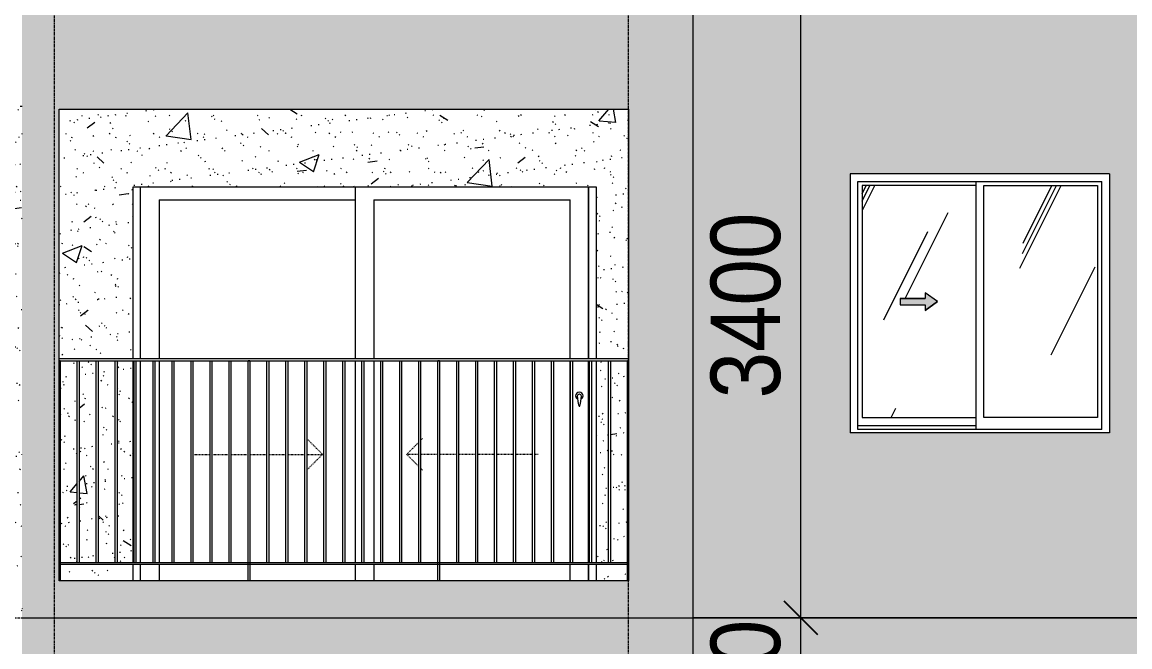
# Model space of a CAD drawing. Header units: millimetres. Extents: x 1240 to 198004, y -7796 to 35300.
# Drawn here: x 69762 to 75746, y 12244 to 15620 of the extents above; entities that cross this region are included whole.
import ezdxf

# ---------------------------------------------------------------- set-up
doc = ezdxf.new("R2010")
doc.units = ezdxf.units.MM
for name, pattern in [('1 NÉT CALL OUT', [6, 3, -3]), ('Centre', [31.75, 6.35, -4.7625, 15.875, -4.7625]), ('Dash', [6, 3, -3]), ('Grid Line', [22.225, 12.7, -3.175, 3.175, -3.175])]:
    doc.linetypes.add(name, pattern=pattern)
for name, color, linetype, lineweight in [('0-1', 7, 'Continuous', 5), ('A-ANNO-DIMS', 211, 'Continuous', 9), ('A-ANNO-DIMS-150', 211, 'Continuous', 9), ('A-DETL-GENF', 92, 'Continuous', 9), ('A-DETL-GENF-2', 92, '1 NÉT CALL OUT', 9), ('A-DOOR', 31, 'Continuous', 9), ('A-DOOR-FRAM', 31, 'Continuous', 9), ('A-DOOR-HDLN', 31, 'Dash', 18), ('A-FLOR-HRAL', 11, 'Continuous', 9), ('A-FLOR-LEVL-2', 51, 'Centre', 9), ('A-GLAZ', 151, 'Continuous', 9), ('A-GLAZ-3', 7, '1 NÉT CALL OUT', 9), ('A-WALL', 113, 'Continuous', 9), ('A-WALL-PATT-2', 9, 'Continuous', 9), ('A-WALL-PATT-3', 111, 'Continuous', 5), ('A-WALL-PATT-4', 111, 'Continuous', 9), ('I-WALL-1', 7, 'Continuous', 9), ('S-GRID-1', 1, 'Grid Line', 9)]:
    doc.layers.add(name, color=color, linetype=linetype, lineweight=lineweight)
doc.styles.add('UTM Avo', font='', dxfattribs={"width": 0.9, "height": 375})
doc.styles.get('UTM Avo').set_extended_font_data('UTM Avo')
doc.dimstyles.new('1_Dim_chi_tiet_2_5', dxfattribs={"dimscale": 304.8, "dimtxt": 374.737856, "dimasz": 0.590551, "dimexe": 0.492126, "dimexo": 0.0625, "dimgap": 0.049213, "dimtad": 1, "dimdec": 0, "dimrnd": 5, "dimzin": 0, "dimdsep": 46, "dimtxsty": 'UTM Avo', "dimblk1": 'OBLIQUE', "dimblk2": 'OBLIQUE', "dimsah": 1, "dimcen": 0.09, "dimdle": 0.492126, "dimazin": 0, "dimtfac": 1, "dimtdec": 4, "dimtix": 1, "dimtmove": 0, "dimatfit": 3, "dimfxl": 0.984252, "dimfxlon": 1, "dimtvp": 1, "dimtolj": 1, "dimtzin": 0, "dimarcsym": 2})
pattern_1 = [(50, (377.7, 0), (1093.104, -95.634), [114.3, -1257.3]), (355, (377.7, 0), (-211.457, 1146.341), [91.44, -1005.84]), (100.451, (468.8, -8), (881.656, 1050.7), [97.14, -1068.54]), (46.184, (377.7, 304.8), (1626.475, -252.257), [171.45, -1885.95]), (96.636, (513.3, 283.8), (1424.416, 1484.565), [145.71, -1602.81]), (351.184, (377.7, 304.8), (1424.43, 1484.55), [137.16, -1508.76]), (21, (530.1, 228.6), (909.686, -613.591), [114.3, -1257.3]), (326, (530.1, 228.6), (370.812, 1105.129), [91.44, -1005.84]), (71.451, (606, 177.5), (1280.503, 491.528), [97.14, -1068.54]), (37.5, (377.74, 0), (18.5313, 507.3303), [50.292, -943.356, 50.292, -970.788, -1009.65]), (37.5, (377.74, 0), (18.5313, 507.3303), [-2014.728, 50.292, -959.358]), (7.5, (377.74, 0), (400.9178, 601.0836), [50.292, -531.876, 50.292, -920.496, -384.81]), (7.5, (377.74, 0), (400.9178, 601.0836), [-1552.956, 50.292, -334.518]), (327.5, (37.9, 0), (813.5452, -34.3737), [50.292, -330.708, 50.292, -1138.428, -1577.34]), (327.5, (37.9, 0), (813.5452, -34.3737), [-1569.72, 50.292, -1527.048]), (317.5, (-114.5, 0), (888.7755, 152.56), [50.292, -445.008, 50.292, -739.14, -1120.14]), (317.5, (-114.5, 0), (888.7755, 152.56), [-1284.732, 50.292, -1069.848])]
pattern_2 = [(37.5, (377.74, 0), (-4.79953, 146.8239), [5.029, -110.795, 5.029, -124.511, -123.825]), (37.5, (377.74, 0), (-4.79953, 146.8239), [-245.364, 5.029, -118.796]), (7.5, (377.74, 0), (134.85743, 215.0472), [5.029, -57.455, 5.029, -99.365, -40.005]), (7.5, (377.74, 0), (134.85743, 215.0472), [-166.878, 5.029, -34.976]), (327.5, (284.02, 0), (237.29776, 0.4316), [5.029, -33.071, 5.029, -132.131, -179.07]), (327.5, (284.02, 0), (237.29776, 0.4316), [-175.26, 5.029, -174.041]), (317.5, (284.02, 0), (229.06706, 66.8792), [5.029, -14.021, 5.029, -84.887, -102.87]), (317.5, (284.02, 0), (229.06706, 66.8792), [-108.966, 5.029, -97.841])]
pattern_3 = [(63.435, (2168, 104.33), (-0.0014, 1524.001), [532.463, -2875.304]), (63.435, (644, 104.33), (-0.0014, 1524.001), [532.463, -2875.304]), (63.435, (2897.55, 398.8), (-0.0014, 1524.001), [532.463, -2875.304]), (63.435, (1373.55, 398.8), (-0.0014, 1524.001), [532.463, -2875.304]), (63.435, (2787.1, 294.83), (-0.0014, 1524.001), [532.463, -2875.304]), (63.435, (1263.1, 294.83), (-0.0014, 1524.001), [532.463, -2875.304]), (63.435, (2674.6, 890.1), (-0.0014, 1524.001), [258.802, -3148.965]), (63.435, (1150.6, 890.1), (-0.0014, 1524.001), [258.802, -3148.965]), (63.435, (2600.96, 797.95), (-0.0014, 1524.001), [532.463, -2875.304]), (63.435, (1076.96, 797.95), (-0.0014, 1524.001), [532.463, -2875.304]), (63.435, (2613.95, 864.1), (-0.0014, 1524.001), [532.463, -2875.304]), (63.435, (1089.95, 864.1), (-0.0014, 1524.001), [532.463, -2875.304]), (63.435, (1999.1, 573.94), (-0.0014, 1524.001), [532.463, -2875.304]), (63.435, (475.1, 573.94), (-0.0014, 1524.001), [532.463, -2875.304]), (63.435, (2012.1, 651.9), (-0.0014, 1524.001), [532.463, -2875.304]), (63.435, (488.1, 651.9), (-0.0014, 1524.001), [532.463, -2875.304]), (63.435, (2015.6, 708.1), (-0.0014, 1524.001), [532.463, -2875.304]), (63.435, (491.6, 708.1), (-0.0014, 1524.001), [532.463, -2875.304])]

# ---------------------------------------------------------------- blocks, each defined once
blk = doc.blocks.new('NCV_TKTC_TANG 3 - 4_rvt-1-TKCS_MẶT ĐỨNG NỘI KHU 1')
at = {"layer": 'A-WALL-PATT-2'}
h = blk.add_hatch(dxfattribs=at)
h.set_pattern_fill('FP_5', color=256, style=0, pattern_type=2)
h.set_pattern_definition(pattern_1)
h.paths.add_polyline_path([(69761.9, 12350), (69761.9, 12550), (69759, 12550), (69759, 12690), (68646.9, 12690), (68646.9, 12594), (69751.9, 12594), (69751.9, 12350)])
h.paths.add_polyline_path([(69309, 12700), (69309, 13315), (69206.5, 13315), (69206.5, 12700)])
h.paths.add_polyline_path([(69196.5, 12700), (69196.5, 13315), (69094, 13315), (69094, 12700)])
h.paths.add_polyline_path([(69084, 12700), (69084, 13315), (68981.5, 13315), (68981.5, 12700)])
h.paths.add_polyline_path([(69319, 12700), (69421.5, 12700), (69421.5, 13315), (69319, 13315), (69319, 12799.7)])
h.paths.add_polyline_path([(69663.4, 12700), (69759, 12700), (69759, 13790), (69656.5, 13790), (69656.5, 12700)])
h.paths.add_polyline_path([(68971.5, 12700), (68971.5, 13315), (68869, 13315), (68869, 12700)])
h.paths.add_polyline_path([(68859, 12700), (68859, 13315), (68756.5, 13315), (68756.5, 12700)])
h.paths.add_polyline_path([(68746.5, 12700), (68746.5, 13315), (68737, 13315), (68737, 13790), (68646.9, 13790), (68646.9, 12700)])
h.paths.add_polyline_path([(69431.5, 12700), (69534, 12700), (69534, 13315), (69431.5, 13315), (69431.5, 12700.1)])
h.paths.add_polyline_path([(69646.5, 12700), (69646.5, 13790), (69637, 13790), (69637, 13315), (69544, 13315), (69544, 12700)])
h.paths.add_polyline_path([(68634.9, 13790), (68636.9, 13790), (68636.9, 15150), (68634.9, 15150), (68634.9, 13800.9)])
h.paths.add_polyline_path([(69677.3, 13800), (69761.9, 13800.9), (69761.9, 15530), (69751.9, 15530), (69751.9, 15150), (68646.9, 15150), (68646.9, 13800), (68737, 13800.9), (68737, 14715), (69637, 14715), (69637, 13800), (69663.4, 13800)])
h = blk.add_hatch(dxfattribs=at)
h.set_pattern_fill('FP_4', color=256, style=0, pattern_type=2)
h.set_pattern_definition(pattern_2)
h.paths.add_polyline_path([(69761.9, 12350), (69761.9, 12550), (69759, 12550), (69759, 12690), (68646.9, 12690), (68646.9, 12594), (69751.9, 12594), (69751.9, 12350)])
h.paths.add_polyline_path([(69309, 12700), (69309, 13315), (69206.5, 13315), (69206.5, 12700)])
h.paths.add_polyline_path([(69196.5, 12700), (69196.5, 13315), (69094, 13315), (69094, 12700)])
h.paths.add_polyline_path([(69084, 12700), (69084, 13315), (68981.5, 13315), (68981.5, 12700)])
h.paths.add_polyline_path([(69319, 12700), (69421.5, 12700), (69421.5, 13315), (69319, 13315), (69319, 12799.7)])
h.paths.add_polyline_path([(69663.4, 12700), (69759, 12700), (69759, 13790), (69656.5, 13790), (69656.5, 12700)])
h.paths.add_polyline_path([(68971.5, 12700), (68971.5, 13315), (68869, 13315), (68869, 12700)])
h.paths.add_polyline_path([(68859, 12700), (68859, 13315), (68756.5, 13315), (68756.5, 12700)])
h.paths.add_polyline_path([(68746.5, 12700), (68746.5, 13315), (68737, 13315), (68737, 13790), (68646.9, 13790), (68646.9, 12700)])
h.paths.add_polyline_path([(69431.5, 12700), (69534, 12700), (69534, 13315), (69431.5, 13315), (69431.5, 12700.1)])
h.paths.add_polyline_path([(69646.5, 12700), (69646.5, 13790), (69637, 13790), (69637, 13315), (69544, 13315), (69544, 12700)])
h.paths.add_polyline_path([(68634.9, 13790), (68636.9, 13790), (68636.9, 15150), (68634.9, 15150), (68634.9, 13800.9)])
h.paths.add_polyline_path([(69677.3, 13800), (69761.9, 13800.9), (69761.9, 15530), (69751.9, 15530), (69751.9, 15150), (68646.9, 15150), (68646.9, 13800), (68737, 13800.9), (68737, 14715), (69637, 14715), (69637, 13800), (69663.4, 13800)])
h = blk.add_hatch(dxfattribs=at)
h.set_pattern_fill('FP_5', color=256, style=0, pattern_type=2)
h.set_pattern_definition(pattern_1)
h.paths.add_polyline_path([(69997.6, 12600), (70362.4, 12600), (70362.4, 12690), (69966.9, 12690), (69966.9, 12600), (69988.3, 12600)])
h.paths.add_polyline_path([(72892.6, 12600), (73031.9, 12600), (73031.9, 12690), (72862.4, 12690), (72862.4, 12600)])
h.paths.add_polyline_path([(70005.8, 12700), (70059.4, 12700), (70059.4, 13790), (69966.9, 13790), (69966.9, 12700)])
h.paths.add_polyline_path([(70264.4, 12700), (70264.4, 13790), (70171.9, 13790), (70171.9, 12700)])
h.paths.add_polyline_path([(72892.6, 12700), (72929.4, 12700), (72929.4, 13790), (72862.4, 13790), (72862.4, 12700)])
h.paths.add_polyline_path([(70309.3, 12700), (70362.4, 12700), (70362.4, 13790), (70274.4, 13790), (70274.4, 12700)])
h.paths.add_polyline_path([(70161.9, 12700), (70161.9, 13790), (70069.4, 13790), (70069.4, 12700)])
h.paths.add_polyline_path([(72939.4, 12700), (73031.9, 12700), (73031.9, 13790), (72939.4, 13790)])
h.paths.add_polyline_path([(70362.4, 13800), (70362.4, 14730), (72862.4, 14730), (72862.4, 13800), (73036.9, 13800.9), (73036.9, 15150), (69961.9, 15149.5), (69961.9, 13800), (70309.3, 13800)])
h = blk.add_hatch(dxfattribs=at)
h.set_pattern_fill('FP_4', color=256, style=0, pattern_type=2)
h.set_pattern_definition(pattern_2)
h.paths.add_polyline_path([(69997.6, 12600), (70362.4, 12600), (70362.4, 12690), (69966.9, 12690), (69966.9, 12600), (69988.3, 12600)])
h.paths.add_polyline_path([(72892.6, 12600), (73031.9, 12600), (73031.9, 12690), (72862.4, 12690), (72862.4, 12600)])
h.paths.add_polyline_path([(70005.8, 12700), (70059.4, 12700), (70059.4, 13790), (69966.9, 13790), (69966.9, 12700)])
h.paths.add_polyline_path([(70264.4, 12700), (70264.4, 13790), (70171.9, 13790), (70171.9, 12700)])
h.paths.add_polyline_path([(72892.6, 12700), (72929.4, 12700), (72929.4, 13790), (72862.4, 13790), (72862.4, 12700)])
h.paths.add_polyline_path([(70309.3, 12700), (70362.4, 12700), (70362.4, 13790), (70274.4, 13790), (70274.4, 12700)])
h.paths.add_polyline_path([(70161.9, 12700), (70161.9, 13790), (70069.4, 13790), (70069.4, 12700)])
h.paths.add_polyline_path([(72939.4, 12700), (73031.9, 12700), (73031.9, 13790), (72939.4, 13790)])
h.paths.add_polyline_path([(70362.4, 13800), (70362.4, 14730), (72862.4, 14730), (72862.4, 13800), (73036.9, 13800.9), (73036.9, 15150), (69961.9, 15149.5), (69961.9, 13800), (70309.3, 13800)])
at = {"layer": 'I-WALL-1'}
for p, q in [((70362.4, 13800.9), (70362.4, 14730)), ((70362.4, 14730), (72862.4, 14730)), ((72862.4, 14730), (72862.4, 13800.9)), ((70362.4, 12700), (70362.4, 13790)), ((72862.4, 13790), (72862.4, 12700)), ((70362.4, 12600), (70362.4, 12690)), ((72862.4, 12690), (72862.4, 12600))]:
    blk.add_line(p, q, dxfattribs=at)
blk = doc.blocks.new('1_FAMILY RVT - W01-WxH 1400x1400xmm-V201-TKCS_MẶT ĐỨNG NỘI KHU 1')
at = {"layer": 'A-DETL-GENF-2'}
blk.add_hatch(color=256, dxfattribs=at).paths.add_polyline_path([(74639.8, 14062.1), (74707.5, 14109.5), (74639.8, 14157), (74639.8, 14126.5), (74504.3, 14126.5), (74504.3, 14092.6), (74639.8, 14092.6)])
at = {"layer": 'A-GLAZ'}
h = blk.add_hatch(dxfattribs=at)
h.set_pattern_fill('FP_2', color=256, style=0, pattern_type=2)
h.set_pattern_definition(pattern_3)
h.paths.add_polyline_path([(74913.1, 13482.6), (74913.1, 14736.5), (74298.8, 14736.5), (74298.8, 13482.6), (74830.1, 13482.6)])
h.paths.add_polyline_path([(74639.8, 14062.1), (74639.8, 14092.6), (74504.3, 14092.6), (74504.3, 14126.5), (74639.8, 14126.5), (74639.8, 14157), (74707.5, 14109.5), (74683.4, 14092.6)])
h = blk.add_hatch(dxfattribs=at)
h.set_pattern_fill('FP_2', color=256, style=0, pattern_type=2)
h.set_pattern_definition(pattern_3)
h.paths.add_polyline_path([(75571.8, 13482.6), (75571.8, 14736.5), (74957.5, 14736.5), (74957.5, 13482.6)])
at = {"layer": 'A-DETL-GENF'}
for p, q in [((74504.3, 14126.5), (74504.3, 14092.6)), ((74504.3, 14126.5), (74639.8, 14126.5)), ((74639.8, 14126.5), (74504.3, 14126.5)), ((74504.3, 14126.5), (74504.3, 14092.6)), ((74639.8, 14157), (74639.8, 14126.5)), ((74707.5, 14109.5), (74639.8, 14157)), ((74707.5, 14109.5), (74639.8, 14157)), ((74639.8, 14157), (74639.8, 14126.5)), ((74504.3, 14092.6), (74639.8, 14092.6)), ((74504.3, 14092.6), (74639.8, 14092.6)), ((74707.5, 14109.5), (74639.8, 14062.1)), ((74639.8, 14062.1), (74707.5, 14109.5)), ((74639.8, 14092.6), (74639.8, 14062.1)), ((74639.8, 14092.6), (74639.8, 14062.1))]:
    blk.add_line(p, q, dxfattribs=at)
at = {"layer": 'A-GLAZ'}
for p, q in [((75635.3, 14800), (74235.3, 14800)), ((74235.3, 14800), (74235.3, 13400)), ((75635.3, 14800), (75635.3, 13400)), ((74276.2, 14759.1), (75594.4, 14759.1)), ((74276.2, 13419), (74276.2, 14759.1)), ((74298.8, 14736.5), (74298.8, 13482.6)), ((74913.1, 14736.5), (74298.8, 14736.5)), ((74913.1, 14759.1), (74913.1, 13419)), ((74957.5, 13482.6), (74957.5, 14736.5)), ((74957.5, 14736.5), (75571.8, 14736.5)), ((75571.8, 14736.5), (75571.8, 13482.6)), ((75594.4, 13419), (75594.4, 14759.1)), ((74298.8, 13482.6), (74913.1, 13482.6)), ((75571.8, 13482.6), (74957.5, 13482.6)), ((74913.1, 13438.1), (74276.2, 13438.1)), ((74913.1, 13438.1), (74276.2, 13438.1)), ((75594.4, 13419), (74276.2, 13419)), ((75635.3, 13400), (74235.3, 13400))]:
    blk.add_line(p, q, dxfattribs=at)
blk = doc.blocks.new('Railing - 10mm-1251313-TKCS_MẶT ĐỨNG NỘI KHU 1')
at = {"layer": 'A-FLOR-HRAL'}
for p, q in [((61811, 5900), (61811, 6990)), ((61821, 6990), (61821, 5900))]:
    blk.add_line(p, q, dxfattribs=at)
blk = doc.blocks.new('Railing - 50 x 10mm-1251315-TKCS_MẶT ĐỨNG NỘI KHU 1')
at = {"layer": 'A-FLOR-HRAL'}
for p, q in [((62758.1, 6990), (62748.1, 6990)), ((62748.1, 5800), (62748.1, 6990)), ((62758.1, 6990), (62758.1, 5800))]:
    blk.add_line(p, q, dxfattribs=at)
blk = doc.blocks.new('Railing - 50 x 10mm-V74-TKCS_MẶT ĐỨNG NỘI KHU 1')
at = {"layer": 'A-FLOR-HRAL'}
for q in [(69961.8, 3590), (69966.9, 2400)]:
    blk.add_line((69966.9, 3590), q, dxfattribs=at)
blk = doc.blocks.new('Railing - 50 x 10mm-V166-TKCS_MẶT ĐỨNG NỘI KHU 1')
at = {"layer": 'A-FLOR-HRAL'}
for p in [(73036.9, 6990), (73031.9, 5799.7)]:
    blk.add_line(p, (73031.9, 6990), dxfattribs=at)
blk = doc.blocks.new('Railing - Railing-4537103-TKCS_MẶT ĐỨNG NỘI KHU 1')
at = {"layer": 'A-FLOR-HRAL'}
for p, q in [((69961.9, 12690), (69961.9, 12700)), ((69961.9, 12700), (73036.9, 12700)), ((69961.9, 12690), (73036.9, 12690))]:
    blk.add_line(p, q, dxfattribs=at)
for name, p in [('Railing - 50 x 10mm-V74-TKCS_MẶT ĐỨNG NỘI KHU 1', (0, 10200)), ('Railing - 10mm-1251313-TKCS_MẶT ĐỨNG NỘI KHU 1', (8248.4, 6800)), ('Railing - 10mm-1251313-TKCS_MẶT ĐỨNG NỘI KHU 1', (8350.9, 6800)), ('Railing - 10mm-1251313-TKCS_MẶT ĐỨNG NỘI KHU 1', (8453.4, 6800)), ('Railing - 10mm-1251313-TKCS_MẶT ĐỨNG NỘI KHU 1', (8555.9, 6800)), ('Railing - 10mm-1251313-TKCS_MẶT ĐỨNG NỘI KHU 1', (8658.4, 6800)), ('Railing - 10mm-1251313-TKCS_MẶT ĐỨNG NỘI KHU 1', (8760.9, 6800)), ('Railing - 10mm-1251313-TKCS_MẶT ĐỨNG NỘI KHU 1', (8863.4, 6800)), ('Railing - 10mm-1251313-TKCS_MẶT ĐỨNG NỘI KHU 1', (8965.9, 6800)), ('Railing - 10mm-1251313-TKCS_MẶT ĐỨNG NỘI KHU 1', (9068.4, 6800)), ('Railing - 50 x 10mm-1251315-TKCS_MẶT ĐỨNG NỘI KHU 1', (8233.9, 6800)), ('Railing - 10mm-1251313-TKCS_MẶT ĐỨNG NỘI KHU 1', (9273.4, 6800)), ('Railing - 10mm-1251313-TKCS_MẶT ĐỨNG NỘI KHU 1', (9375.9, 6800)), ('Railing - 10mm-1251313-TKCS_MẶT ĐỨNG NỘI KHU 1', (9478.4, 6800)), ('Railing - 10mm-1251313-TKCS_MẶT ĐỨNG NỘI KHU 1', (9580.9, 6800)), ('Railing - 10mm-1251313-TKCS_MẶT ĐỨNG NỘI KHU 1', (9683.4, 6800)), ('Railing - 10mm-1251313-TKCS_MẶT ĐỨNG NỘI KHU 1', (9785.9, 6800)), ('Railing - 10mm-1251313-TKCS_MẶT ĐỨNG NỘI KHU 1', (9888.4, 6800)), ('Railing - 10mm-1251313-TKCS_MẶT ĐỨNG NỘI KHU 1', (9990.9, 6800)), ('Railing - 10mm-1251313-TKCS_MẶT ĐỨNG NỘI KHU 1', (10093.4, 6800)), ('Railing - 50 x 10mm-1251315-TKCS_MẶT ĐỨNG NỘI KHU 1', (9258.8, 6800)), ('Railing - 10mm-1251313-TKCS_MẶT ĐỨNG NỘI KHU 1', (10298.4, 6800)), ('Railing - 10mm-1251313-TKCS_MẶT ĐỨNG NỘI KHU 1', (10400.9, 6800)), ('Railing - 10mm-1251313-TKCS_MẶT ĐỨNG NỘI KHU 1', (10503.3, 6800)), ('Railing - 10mm-1251313-TKCS_MẶT ĐỨNG NỘI KHU 1', (10605.8, 6800)), ('Railing - 10mm-1251313-TKCS_MẶT ĐỨNG NỘI KHU 1', (10708.3, 6800)), ('Railing - 10mm-1251313-TKCS_MẶT ĐỨNG NỘI KHU 1', (10810.8, 6800)), ('Railing - 10mm-1251313-TKCS_MẶT ĐỨNG NỘI KHU 1', (10913.3, 6800)), ('Railing - 10mm-1251313-TKCS_MẶT ĐỨNG NỘI KHU 1', (11015.8, 6800)), ('Railing - 10mm-1251313-TKCS_MẶT ĐỨNG NỘI KHU 1', (11118.3, 6800)), ('Railing - 50 x 10mm-V166-TKCS_MẶT ĐỨNG NỘI KHU 1', (0, 6800))]:
    blk.add_blockref(name, p)
blk = doc.blocks.new('Top Rail Type - Top Rail_Internal_-4537104-TKCS_MẶT ĐỨNG NỘI KHU 1')
at = {"layer": 'A-FLOR-HRAL'}
for p, q in [((69961.9, 13790), (69961.9, 13800)), ((73036.9, 13800), (69961.9, 13800)), ((69961.9, 13790), (73036.9, 13790))]:
    blk.add_line(p, q, dxfattribs=at)
blk = doc.blocks.new('DEG_02-DEG_03 - DEG_02-2500x2400mm-CỬA ĐI 02 CÁNH TRƯỢT-V214-TKCS_MẶT ĐỨNG NỘI KHU 1')
at = {"layer": 'A-DOOR'}
for p, q in [((71561.9, 13800.9), (71561.9, 14730)), ((72821.9, 14730), (72821.9, 13800.9)), ((70501.9, 14660), (70501.9, 13800.9)), ((70501.9, 14660), (71561.9, 14660)), ((71661.9, 14660), (71661.9, 13800.9)), ((71661.9, 14660), (72721.9, 14660)), ((72721.9, 13800.9), (72721.9, 14660)), ((70501.9, 13790), (70501.9, 12700)), ((71561.9, 12700), (71561.9, 13790)), ((71661.9, 13790), (71661.9, 12700)), ((72721.9, 12700), (72721.9, 13790)), ((72821.9, 13790), (72821.9, 12700)), ((70501.9, 12690), (70501.9, 12600)), ((71561.9, 12600), (71561.9, 12690)), ((71661.9, 12690), (71661.9, 12600)), ((72721.9, 12600), (72721.9, 12690)), ((72821.9, 12690), (72821.9, 12600))]:
    blk.add_line(p, q, dxfattribs=at)
at = {"layer": 'A-DOOR', "flags": 128}
blk.add_lwpolyline([(72773.4, 13608.7), (72773.4, 13608.7), (72773.4, 13608.7), (72773.4, 13608.7), (72773.4, 13608.7), (72773.3, 13608.7), (72773.3, 13608.7), (72773.3, 13608.7), (72773.3, 13608.7), (72773.3, 13608.7), (72773.2, 13608.7), (72773.2, 13608.7), (72773.2, 13608.7), (72773.2, 13608.7), (72773.1, 13608.7), (72773.1, 13608.7), (72773.1, 13608.7), (72773, 13608.7), (72773, 13608.7), (72772.9, 13608.7), (72772.9, 13608.7), (72772.8, 13608.7), (72772.8, 13608.7), (72772.7, 13608.7), (72772.7, 13608.7), (72772.6, 13608.7), (72772.6, 13608.7), (72772.5, 13608.7), (72772.5, 13608.7), (72772.4, 13608.7), (72772.4, 13608.7), (72772.3, 13608.7), (72772.3, 13608.7), (72772.2, 13608.7), (72772.1, 13608.7), (72772.1, 13608.7), (72772, 13608.7), (72772, 13608.7), (72771.9, 13608.7), (72771.8, 13608.7), (72771.8, 13608.7), (72771.7, 13608.7), (72771.7, 13608.7), (72771.6, 13608.7), (72771.5, 13608.7), (72771.5, 13608.7), (72771.4, 13608.7), (72771.4, 13608.7), (72771.3, 13608.7), (72771.3, 13608.7), (72771.2, 13608.7), (72771.2, 13608.7), (72771.1, 13608.7), (72771.1, 13608.7), (72771, 13608.7), (72771, 13608.7), (72770.9, 13608.7), (72770.9, 13608.7), (72770.8, 13608.7), (72770.8, 13608.7), (72770.7, 13608.7), (72770.7, 13608.7), (72770.7, 13608.7), (72770.6, 13608.7), (72770.6, 13608.7), (72770.6, 13608.7), (72770.5, 13608.7), (72770.5, 13608.7), (72770.5, 13608.7), (72770.5, 13608.7), (72770.5, 13608.7), (72770.4, 13608.7), (72770.4, 13608.7), (72770.4, 13608.7), (72770.4, 13608.7), (72770.4, 13608.7), (72770.4, 13608.7)], dxfattribs=at)
at = {"layer": 'A-DOOR'}
for centre, radius, start, end in [((72771.9, 13600), 20, 0, 180), ((72771.9, 13600), 20, 180, 240), ((72770.4, 13599.2), 9.45, 90, 180), ((72925.7, 13599.2), 164.8, 180, 199.13397), ((72773.4, 13599.2), 9.45, 0, 90), ((72618.1, 13599.2), 164.8, 340.86603, 0), ((72771.9, 13600), 20, 300, 0), ((72772.3, 13546), 2.34, 199.13397, 261.03098), ((72771.5, 13546), 2.34, 278.96902, 340.86603)]:
    blk.add_arc(centre, radius, start, end, dxfattribs=at)
at = {"layer": 'A-DOOR-FRAM'}
for p, q in [((70401.9, 13800.9), (70401.9, 14730)), ((72821.9, 13800.9), (72821.9, 14730)), ((72861.9, 14730), (72861.9, 13800.9)), ((70401.9, 12700), (70401.9, 13790)), ((72821.9, 12700), (72821.9, 13790)), ((72861.9, 13790), (72861.9, 12700)), ((70401.9, 12600), (70401.9, 12690)), ((72821.9, 12600), (72821.9, 12690)), ((72861.9, 12690), (72861.9, 12600))]:
    blk.add_line(p, q, dxfattribs=at)
at = {"layer": 'A-DOOR-HDLN'}
for p, q in [((71384.6, 13284.2), (71299.8, 13369.1)), ((71839.1, 13284.2), (71904.4, 13349.5)), ((71914.4, 13359.5), (71924, 13369.1)), ((70684.4, 13284.2), (70776.9, 13284.2)), ((70786.9, 13284.2), (70879.4, 13284.2)), ((70889.4, 13284.2), (70981.9, 13284.2)), ((70991.9, 13284.2), (71084.4, 13284.2)), ((71094.4, 13284.2), (71186.9, 13284.2)), ((71196.9, 13284.2), (71289.4, 13284.2)), ((71299.4, 13284.2), (71384.6, 13284.2)), ((71384.6, 13284.2), (71299.8, 13199.4)), ((71839.1, 13284.2), (71904.4, 13219)), ((71904.4, 13284.2), (71839.1, 13284.2)), ((72006.9, 13284.2), (71914.4, 13284.2)), ((72109.4, 13284.2), (72016.9, 13284.2)), ((72211.9, 13284.2), (72119.4, 13284.2)), ((72314.4, 13284.2), (72221.9, 13284.2)), ((72416.9, 13284.2), (72324.4, 13284.2)), ((72519.4, 13284.2), (72426.9, 13284.2)), ((72549.1, 13284.2), (72529.4, 13284.2)), ((71914.4, 13209), (71924, 13199.4))]:
    blk.add_line(p, q, dxfattribs=at)
blk = doc.blocks.new('DIMBLOCK45-TKCS_MẶT ĐỨNG NỘI KHU 1')
at = {"layer": 'A-ANNO-DIMS-150', "lineweight": 25}
for p, q in [((73968.4, 12400), (73878.4, 12490)), ((73968.4, 12400), (74058.4, 12310)), ((73968.4, 11400), (73878.4, 11490)), ((73968.4, 11400), (74058.4, 11310))]:
    blk.add_line(p, q, dxfattribs=at)
at = {"layer": 'A-ANNO-DIMS-150'}
for p, q in [((73668.4, 12400), (74118.4, 12400)), ((73968.4, 12400), (73668.4, 12400)), ((73968.4, 11400), (73968.4, 12400)), ((74268.4, 11400), (73818.4, 11400)), ((73968.4, 11400), (74268.4, 11400))]:
    blk.add_line(p, q, dxfattribs=at)
at = {"layer": 'A-ANNO-DIMS-150', "color": 0, "insert": (73481.2, 11386.5), "char_height": 375, "width": 1232.471, "attachment_point": 1, "rotation": 90, "line_spacing_factor": 1.110334, "style": 'UTM Avo'}
blk.add_mtext('1000', dxfattribs=at)
blk = doc.blocks.new('_Oblique')
at = {"color": 0, "linetype": 'ByBlock', "lineweight": -2}
blk.add_line((-0.5, -0.5), (0.5, 0.5), dxfattribs=at)
blk = doc.blocks.new('DIMBLOCK46-TKCS_MẶT ĐỨNG NỘI KHU 1')
at = {"layer": 'A-ANNO-DIMS-150', "lineweight": 25}
for p, q in [((73968.4, 15800), (73878.4, 15890)), ((73968.4, 15800), (74058.4, 15710)), ((73968.4, 12400), (73878.4, 12490)), ((73968.4, 12400), (74058.4, 12310))]:
    blk.add_line(p, q, dxfattribs=at)
at = {"layer": 'A-ANNO-DIMS-150'}
for p, q in [((73668.4, 15800), (74118.4, 15800)), ((73968.4, 15800), (73668.4, 15800)), ((73968.4, 12400), (73968.4, 15800)), ((73668.4, 12400), (74118.4, 12400)), ((73968.4, 12400), (73668.4, 12400))]:
    blk.add_line(p, q, dxfattribs=at)
at = {"layer": 'A-ANNO-DIMS-150', "color": 0, "insert": (73481.2, 13586.5), "char_height": 375, "width": 1232.471, "attachment_point": 1, "rotation": 90, "line_spacing_factor": 1.110334, "style": 'UTM Avo'}
blk.add_mtext('3400', dxfattribs=at)

msp = doc.modelspace()

# ---------------------------------------------------------------- hatches: boundary and pattern name
at = {"layer": 'A-WALL-PATT-3'}
h = msp.add_hatch(color=256, dxfattribs=at)
h.paths.add_polyline_path([(69761.9, 12400), (73386.9, 12400), (73386.9, 15800), (69761.9, 15800), (69761.9, 12543.4)])
h.paths.add_polyline_path([(69961.8, 12600), (69961.8, 15150), (73036.9, 15150), (73036.9, 12600), (70309.3, 12600)])
h = msp.add_hatch(color=256, dxfattribs=at)
h.paths.add_polyline_path([(72246.8, 9000), (73386.9, 9000), (73386.9, 12400), (69761.9, 12400), (69761.9, 9000), (70955.1, 9000)])
h.paths.add_polyline_path([(70309.3, 9200), (69961.8, 9200), (69961.8, 11750), (73036.9, 11750), (73036.9, 9200), (70955.1, 9200)])
at = {"layer": 'A-WALL-PATT-4'}
h = msp.add_hatch(color=256, dxfattribs=at)
h.paths.add_polyline_path([(74830.1, 12400), (76546.9, 12400), (76546.9, 15800), (73386.9, 15800), (73386.9, 12400), (73538.5, 12400)])
h.paths.add_polyline_path([(75635.3, 13400), (74235.3, 13400), (74235.3, 14800), (75635.3, 14800), (75635.3, 13419.1)])
h = msp.add_hatch(color=256, dxfattribs=at)
h.paths.add_polyline_path([(73386.9, 9000), (76546.9, 9000), (76546.9, 12400), (73386.9, 12400), (73386.9, 10028.3)])
h.paths.add_polyline_path([(74235.3, 10000), (74235.3, 11400), (75635.3, 11400), (75635.3, 10000), (74276.2, 10000)])

# ---------------------------------------------------------------- linework, layer by layer
at = {"layer": 'A-FLOR-LEVL-2'}
msp.add_line((1240.2, 12400), (91585, 12400), dxfattribs=at)
at = {"layer": 'A-WALL'}
for p, q in [((73386.9, 5600), (73386.9, 19200)), ((69961.8, 12600), (69961.8, 15150)), ((69961.8, 15150), (73036.9, 15150)), ((73036.9, 15150), (73036.9, 12600)), ((73036.9, 12600), (69961.8, 12600)), ((69761.9, 12400), (76546.9, 12400)), ((76546.9, 12400), (73386.9, 12400))]:
    msp.add_line(p, q, dxfattribs=at)
at = {"layer": 'S-GRID-1'}
for p, q in [((69936.9, -2695.9), (69936.9, 30542.5)), ((73036.9, -2695.9), (73036.9, 30542.5))]:
    msp.add_line(p, q, dxfattribs=at)

# ---------------------------------------------------------------- block references
at = {"layer": '0-1'}
msp.add_blockref('NCV_TKTC_TANG 3 - 4_rvt-1-TKCS_MẶT ĐỨNG NỘI KHU 1', (0, 0), dxfattribs=at)
at = {"layer": 'A-DOOR'}
msp.add_blockref('DEG_02-DEG_03 - DEG_02-2500x2400mm-CỬA ĐI 02 CÁNH TRƯỢT-V214-TKCS_MẶT ĐỨNG NỘI KHU 1', (0, 0), dxfattribs=at)
at = {"layer": 'A-FLOR-HRAL'}
for name in ['Railing - Railing-4537103-TKCS_MẶT ĐỨNG NỘI KHU 1', 'Top Rail Type - Top Rail_Internal_-4537104-TKCS_MẶT ĐỨNG NỘI KHU 1']:
    msp.add_blockref(name, (0, 0), dxfattribs=at)
at = {"layer": 'A-GLAZ-3'}
msp.add_blockref('1_FAMILY RVT - W01-WxH 1400x1400xmm-V201-TKCS_MẶT ĐỨNG NỘI KHU 1', (0, 0), dxfattribs=at)

# ---------------------------------------------------------------- dimensions: what is measured, and where the dimension line sits
at = {"layer": 'A-ANNO-DIMS'}
for base, p1, p2, override, picture, middle in [((73968.4, 15800), (73668.4, 12400), (73668.4, 15800), {"dimpost": '<>', "dimfxl": 3400}, 'DIMBLOCK46-TKCS_MẶT ĐỨNG NỘI KHU 1', (73759.3, 14100)), ((73968.4, 12400), (74268.4, 11400), (73668.4, 12400), {"dimpost": '<>', "dimfxl": 1166.190379}, 'DIMBLOCK45-TKCS_MẶT ĐỨNG NỘI KHU 1', (73759.3, 11900))]:
    dim = msp.add_linear_dim(base=base, p1=p1, p2=p2, angle=90, dimstyle='1_Dim_chi_tiet_2_5', override=override, dxfattribs=at)
    dim.commit()
    dim.dimension.update_dxf_attribs({"geometry": picture, "text_midpoint": middle})

doc.saveas('drawing.dxf')
